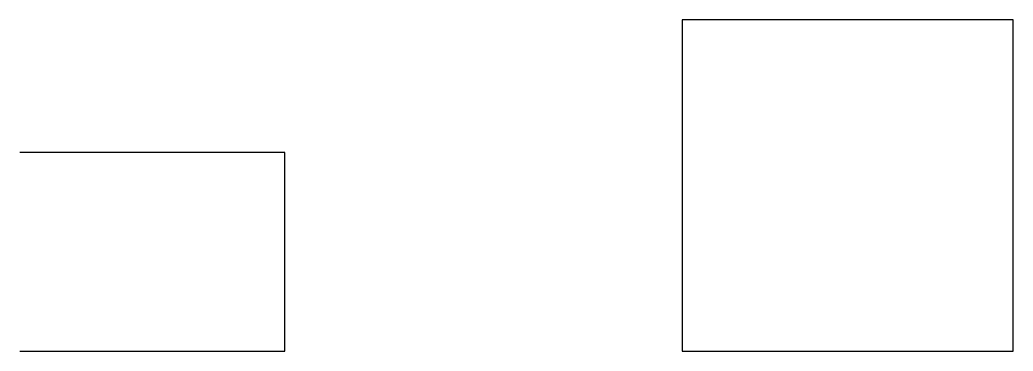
# Model space of a CAD drawing. Header units: millimetres. Extents: x 0 to 150, y 0 to 50.
import ezdxf

# ---------------------------------------------------------------- set-up
doc = ezdxf.new("R2010")
doc.units = ezdxf.units.MM

msp = doc.modelspace()

# ---------------------------------------------------------------- linework, layer by layer
at = {"layer": 'CUT'}
for p, q in [((40, 30), (0, 30)), ((40, 0), (40, 30)), ((0, 0), (40, 0))]:
    msp.add_line(p, q, dxfattribs=at)
msp.add_lwpolyline([(100, 0), (150, 0), (150, 50), (100, 50)], close=True, dxfattribs=at)

doc.saveas('drawing.dxf')
